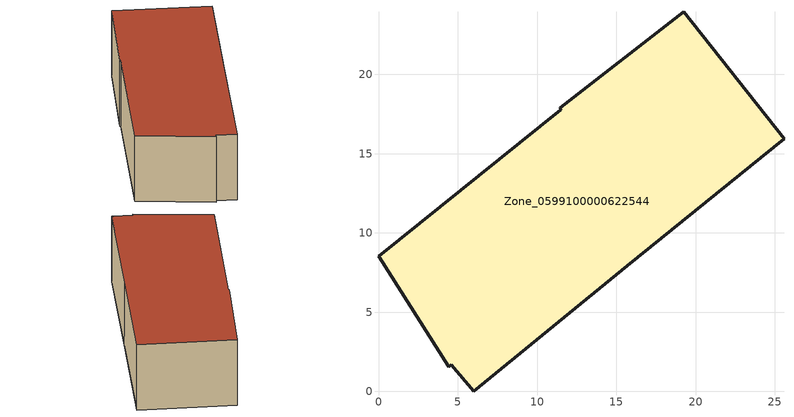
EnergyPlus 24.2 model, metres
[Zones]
Zone_0599100000622544
 floor ground (C_G): 4.59,1.69 4.43,1.56 0,8.52 11.49,17.79 11.46,17.89 19.24,23.96 25.58,15.93 15.7,7.92 6,0 z0
 wall outside (C_F): 4.43,1.56 4.59,1.69 6,0 15.7,7.92 25.58,15.93 19.24,23.96 11.46,17.89 11.49,17.79 0,8.52 4.43,1.56 z0:7.79
 roof outside (C_R): 15.7,7.92 25.58,15.93 19.24,23.96 11.46,17.89 11.49,17.79 0,8.52 4.43,1.56 4.59,1.69 6,0 z7.79
[BUILDING]
Pand.0599100000622544: North Axis=0; Terrain=City; Loads Convergence Tolerance Value=0.04; Temperature Convergence Tolerance Value=0.4; Solar Distribution=FullExterior; Maximum Number of Warmup Days=25; Minimum Number of Warmup Days=1
[Site:Location]
Rotterdam.The.Hague.AP_ZH_NLD Design_Conditions: Latitude=51.96; Longitude=4.45; Time Zone=1; Elevation=-4.5
[SITE:GROUNDTEMPERATURE:BUILDINGSURFACE]
18, 18, 18, 18, 18, 18, 18, 18, 18, 18, 18, 18
[MATERIAL] Thermal Absorptance=0.9; Solar Absorptance=0.7; Visible Absorptance=0.7
Name | Roughness | Thickness | Conductivity | Density | Specific Heat
G.TI.1946 | MediumSmooth | 0.15 | 1 | 540 | 1210
F.TI.1946 | Rough | 0.3 | 0.857143 | 1920 | 840
R.TI.1946 | MediumRough | 0.2 | 0.1 | 1500 | 1000
[CONSTRUCTION]
C_G: G.TI.1946
C_F: F.TI.1946
C_R: R.TI.1946
[ZONE]
Zone_0599100000622544: Type=1; Multiplier=1; Ceiling Height=Autocalculate; Volume=Autocalculate; Floor Area=autocalculate; Part of Total Floor Area=Yes
[ZONEINFILTRATION:DESIGNFLOWRATE]
Infil_Zone_0599100000622544: Zone or ZoneList or Space or SpaceList=Zone_0599100000622544; Schedule=AlwaysOn; Design Flow Rate Calculation Method=Flow/Area; Flow Rate per Floor Area=0.003; Constant Term Coefficient=1; Temperature Term Coefficient=0; Velocity Term Coefficient=0; Velocity Squared Term Coefficient=0
[HVACTEMPLATE:ZONE:IDEALLOADSAIRSYSTEM]
Zone_0599100000622544: Maximum Heating Supply Air Temperature=50; Minimum Cooling Supply Air Temperature=13; Maximum Heating Supply Air Humidity Ratio=0.0156; Minimum Cooling Supply Air Humidity Ratio=0.0077; Heating Limit=NoLimit; Cooling Limit=NoLimit; Dehumidification Control Type=ConstantSensibleHeatRatio; Cooling Sensible Heat Ratio=0.7; Dehumidification Setpoint=60; Humidification Control Type=None; Humidification Setpoint=30; Outdoor Air Method=None; Outdoor Air Flow Rate per Person=0.00944; Outdoor Air Flow Rate per Zone Floor Area=0; Outdoor Air Flow Rate per Zone=0; Demand Controlled Ventilation Type=None; Outdoor Air Economizer Type=NoEconomizer; Heat Recovery Type=None; Sensible Heat Recovery Effectiveness=0.7; Latent Heat Recovery Effectiveness=0.65
[ZONECONTROL:THERMOSTAT]
ThermostatControl_Zone_0599100000622544: Zone or ZoneList=Zone_0599100000622544; Control Type Schedule=DualSetpointControlType; Control 1=Thermostat_Zone_0599100000622544; Temperature Difference Between Cutout And Setpoint=0
[THERMOSTATSETPOINT:DUALSETPOINT]
Thermostat_Zone_0599100000622544: Heating Setpoint Temperature Schedule=HeatingSetpoint_Zone_0599100000622544; Cooling Setpoint Temperature Schedule=CoolingSetpoint_Zone_0599100000622544
[SCHEDULE:COMPACT]
HeatingSetpoint_Zone_0599100000622544: Through: 12/31, For: AllDays, Until: 24:00, 21
CoolingSetpoint_Zone_0599100000622544: Through: 12/31, For: AllDays, Until: 24:00, 24
DualSetpointControlType: Through: 12/31, For: AllDays, Until: 24:00, 4
AlwaysOn: Through: 12/31, For: AllDays, Until: 24:00, 1
